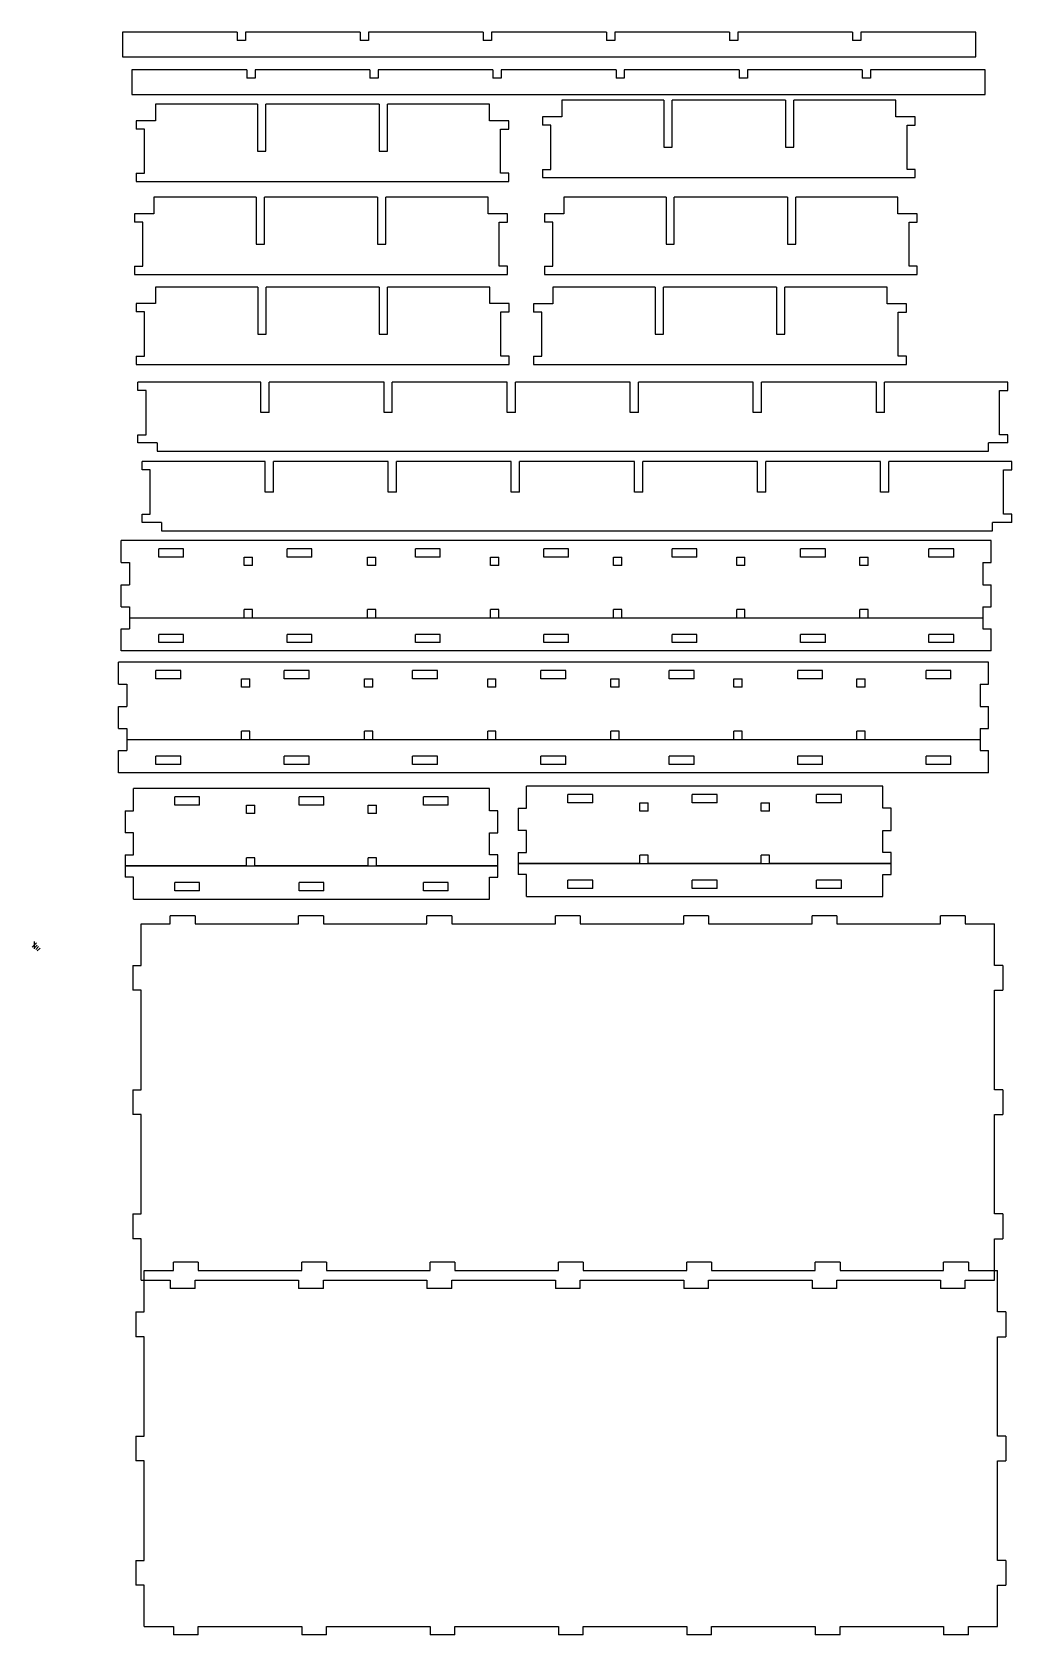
# Model space of a CAD drawing. Extents: x -1 to 378, y 50 to 669.
import ezdxf

# ---------------------------------------------------------------- set-up
doc = ezdxf.new("R2010")
doc.units = 0

msp = doc.modelspace()

# ---------------------------------------------------------------- linework, layer by layer
for p, q in [((34.0247, 669.436), (34.0247, 659.838)), ((78.3677, 669.436), (34.0247, 669.436)), ((78.3677, 669.436), (78.3677, 666.239)), ((81.5675, 669.436), (81.5675, 666.239)), ((125.911, 669.436), (81.5675, 669.436)), ((125.911, 669.436), (125.911, 666.239)), ((129.11, 669.436), (129.11, 666.239)), ((173.453, 669.436), (129.11, 669.436)), ((173.453, 669.436), (173.453, 666.239)), ((176.653, 669.436), (176.653, 666.239)), ((220.996, 669.436), (176.653, 669.436)), ((220.996, 669.436), (220.996, 666.239)), ((224.196, 669.436), (224.196, 666.239)), ((268.539, 669.436), (224.196, 669.436)), ((268.539, 669.436), (268.539, 666.239)), ((271.739, 669.436), (271.739, 666.239)), ((316.083, 669.436), (271.739, 669.436)), ((316.083, 669.436), (316.083, 666.239)), ((319.281, 669.436), (319.281, 666.239)), ((363.623, 669.436), (319.281, 669.436)), ((363.623, 659.838), (363.623, 669.436)), ((81.5675, 666.239), (78.3677, 666.239)), ((129.11, 666.239), (125.911, 666.239)), ((176.653, 666.239), (173.453, 666.239)), ((224.196, 666.239), (220.996, 666.239)), ((271.739, 666.239), (268.539, 666.239)), ((319.281, 666.239), (316.083, 666.239)), ((34.0247, 659.838), (363.623, 659.838)), ((37.7325, 654.854), (37.7325, 645.256)), ((82.0752, 654.854), (37.7325, 654.854)), ((82.0752, 654.854), (82.0752, 651.656)), ((85.2754, 651.656), (82.0752, 651.656)), ((85.2754, 654.854), (85.2754, 651.656)), ((129.618, 654.854), (85.2754, 654.854)), ((129.618, 654.854), (129.618, 651.656)), ((132.818, 651.656), (129.618, 651.656)), ((132.818, 654.854), (132.818, 651.656)), ((177.161, 654.854), (132.818, 654.854)), ((177.161, 654.854), (177.161, 651.656)), ((180.361, 651.656), (177.161, 651.656)), ((180.361, 654.854), (180.361, 651.656)), ((224.704, 654.854), (180.361, 654.854)), ((224.704, 654.854), (224.704, 651.656)), ((227.904, 651.656), (224.704, 651.656)), ((227.904, 654.854), (227.904, 651.656)), ((272.247, 654.854), (227.904, 654.854)), ((272.247, 654.854), (272.247, 651.656)), ((275.446, 651.656), (272.247, 651.656)), ((275.446, 654.854), (275.446, 651.656)), ((319.789, 654.854), (275.446, 654.854)), ((319.789, 654.854), (319.789, 651.656)), ((322.989, 651.656), (319.789, 651.656)), ((322.989, 654.854), (322.989, 651.656)), ((367.332, 654.854), (322.989, 654.854)), ((367.332, 645.256), (367.332, 654.854)), ((37.7325, 645.256), (367.332, 645.256)), ((46.7927, 641.584), (46.7927, 635.183)), ((86.2592, 641.584), (46.7927, 641.584)), ((86.2592, 641.584), (86.2592, 623.451)), ((89.4593, 623.451), (89.4593, 641.584)), ((133.193, 641.584), (89.4593, 641.584)), ((133.193, 641.584), (133.193, 623.451)), ((136.393, 623.451), (136.393, 641.584)), ((175.859, 641.584), (136.393, 641.584)), ((175.859, 635.183), (175.859, 641.584)), ((203.763, 643.077), (203.763, 636.679)), ((243.23, 643.077), (203.763, 643.077)), ((243.23, 643.077), (243.23, 624.944)), ((246.429, 624.944), (246.429, 643.077)), ((290.164, 643.077), (246.429, 643.077)), ((290.164, 643.077), (290.164, 624.944)), ((293.364, 624.944), (293.364, 643.077)), ((332.83, 643.077), (293.364, 643.077)), ((332.83, 636.679), (332.83, 643.077)), ((39.3259, 635.183), (39.3259, 631.986)), ((46.7927, 635.183), (39.3259, 635.183)), ((42.5261, 631.986), (39.3259, 631.986)), ((42.5261, 614.917), (42.5261, 631.986)), ((183.326, 635.183), (175.859, 635.183)), ((180.126, 631.986), (183.326, 631.986)), ((180.126, 614.917), (180.126, 631.986)), ((183.326, 631.986), (183.326, 635.183)), ((196.296, 636.679), (196.296, 633.478)), ((203.763, 636.679), (196.296, 636.679)), ((199.496, 633.478), (196.296, 633.478)), ((199.496, 616.41), (199.496, 633.478)), ((340.295, 636.679), (332.83, 636.679)), ((337.097, 633.478), (340.295, 633.478)), ((337.097, 616.41), (337.097, 633.478)), ((340.295, 633.478), (340.295, 636.679)), ((86.2592, 623.451), (89.4593, 623.451)), ((133.193, 623.451), (136.393, 623.451)), ((243.23, 624.944), (246.429, 624.944)), ((290.164, 624.944), (293.364, 624.944)), ((39.3259, 614.917), (39.3259, 611.716)), ((39.3259, 614.917), (42.5261, 614.917)), ((183.326, 614.917), (180.126, 614.917)), ((183.326, 611.716), (183.326, 614.917)), ((196.296, 616.41), (196.296, 613.212)), ((196.296, 616.41), (199.496, 616.41)), ((196.296, 613.212), (340.295, 613.212)), ((340.295, 616.41), (337.097, 616.41)), ((340.295, 613.212), (340.295, 616.41)), ((39.3259, 611.716), (183.326, 611.716)), ((46.2034, 605.657), (46.2034, 599.256)), ((85.6702, 605.657), (46.2034, 605.657)), ((85.6702, 605.657), (85.6702, 587.524)), ((88.87, 587.524), (88.87, 605.657)), ((132.603, 605.657), (88.87, 605.657)), ((132.603, 605.657), (132.603, 587.524)), ((135.803, 587.524), (135.803, 605.657)), ((175.27, 605.657), (135.803, 605.657)), ((175.27, 599.256), (175.27, 605.657)), ((204.545, 605.657), (204.545, 599.256)), ((244.011, 605.657), (204.545, 605.657)), ((244.011, 605.657), (244.011, 587.524)), ((247.211, 587.524), (247.211, 605.657)), ((290.945, 605.657), (247.211, 605.657)), ((290.945, 605.657), (290.945, 587.524)), ((294.146, 587.524), (294.146, 605.657)), ((333.612, 605.657), (294.146, 605.657)), ((333.612, 599.256), (333.612, 605.657)), ((38.7367, 599.256), (38.7367, 596.058)), ((46.2034, 599.256), (38.7367, 599.256)), ((41.9368, 596.058), (38.7367, 596.058)), ((41.9368, 578.991), (41.9368, 596.058)), ((182.737, 599.256), (175.27, 599.256)), ((179.537, 596.058), (182.737, 596.058)), ((179.537, 578.991), (179.537, 596.058)), ((182.737, 596.058), (182.737, 599.256)), ((197.078, 599.256), (197.078, 596.058)), ((204.545, 599.256), (197.078, 599.256)), ((200.278, 596.058), (197.078, 596.058)), ((200.278, 578.991), (200.278, 596.058)), ((341.077, 599.256), (333.612, 599.256)), ((337.879, 596.058), (341.077, 596.058)), ((337.879, 578.991), (337.879, 596.058)), ((341.077, 596.058), (341.077, 599.256)), ((85.6702, 587.524), (88.87, 587.524)), ((132.603, 587.524), (135.803, 587.524)), ((244.011, 587.524), (247.211, 587.524)), ((290.945, 587.524), (294.146, 587.524)), ((38.7367, 578.991), (38.7367, 575.791)), ((38.7367, 578.991), (41.9368, 578.991)), ((38.7367, 575.791), (182.737, 575.791)), ((182.737, 578.991), (179.537, 578.991)), ((182.737, 575.791), (182.737, 578.991)), ((197.078, 578.991), (197.078, 575.791)), ((197.078, 578.991), (200.278, 578.991)), ((197.078, 575.791), (341.077, 575.791)), ((341.077, 578.991), (337.879, 578.991)), ((341.077, 575.791), (341.077, 578.991)), ((46.8743, 570.95), (46.8743, 564.55)), ((86.3407, 570.95), (46.8743, 570.95)), ((86.3407, 570.95), (86.3407, 552.817)), ((89.5409, 552.817), (89.5409, 570.95)), ((133.274, 570.95), (89.5409, 570.95)), ((133.274, 570.95), (133.274, 552.817)), ((136.474, 552.817), (136.474, 570.95)), ((175.941, 570.95), (136.474, 570.95)), ((175.941, 564.55), (175.941, 570.95)), ((200.339, 570.909), (200.339, 564.509)), ((239.805, 570.909), (200.339, 570.909)), ((239.805, 570.909), (239.805, 552.776)), ((243.006, 552.776), (243.006, 570.909)), ((286.738, 570.909), (243.006, 570.909)), ((286.738, 570.909), (286.738, 552.776)), ((289.938, 552.776), (289.938, 570.909)), ((329.407, 570.909), (289.938, 570.909)), ((329.407, 564.509), (329.407, 570.909)), ((39.4075, 564.55), (39.4075, 561.35)), ((46.8743, 564.55), (39.4075, 564.55)), ((183.407, 564.55), (175.941, 564.55)), ((183.407, 561.35), (183.407, 564.55)), ((192.872, 564.509), (192.872, 561.309)), ((200.339, 564.509), (192.872, 564.509)), ((336.871, 564.509), (329.407, 564.509)), ((336.871, 561.309), (336.871, 564.509)), ((42.6076, 561.35), (39.4075, 561.35)), ((42.6076, 544.283), (42.6076, 561.35)), ((180.207, 561.35), (183.407, 561.35)), ((180.207, 544.283), (180.207, 561.35)), ((196.072, 561.309), (192.872, 561.309)), ((196.072, 544.242), (196.072, 561.309)), ((333.671, 561.309), (336.871, 561.309)), ((333.671, 544.242), (333.671, 561.309)), ((86.3407, 552.817), (89.5409, 552.817)), ((133.274, 552.817), (136.474, 552.817)), ((239.805, 552.776), (243.006, 552.776)), ((286.738, 552.776), (289.938, 552.776)), ((39.4075, 544.283), (39.4075, 541.083)), ((39.4075, 544.283), (42.6076, 544.283)), ((39.4075, 541.083), (183.407, 541.083)), ((183.407, 544.283), (180.207, 544.283)), ((183.407, 541.083), (183.407, 544.283)), ((192.872, 544.242), (192.872, 541.043)), ((192.872, 544.242), (196.072, 544.242)), ((192.872, 541.043), (336.871, 541.043)), ((336.871, 544.242), (333.671, 544.242)), ((336.871, 541.043), (336.871, 544.242)), ((40.0036, 531), (40.0036, 534.2)), ((87.5464, 534.2), (40.0036, 534.2)), ((87.5464, 522.467), (87.5464, 534.2)), ((90.7465, 522.467), (90.7465, 534.2)), ((135.089, 534.2), (90.7465, 534.2)), ((135.089, 522.467), (135.089, 534.2)), ((138.289, 522.467), (138.289, 534.2)), ((182.632, 534.2), (138.289, 534.2)), ((182.632, 522.467), (182.632, 534.2)), ((185.832, 522.467), (185.832, 534.2)), ((230.175, 534.2), (185.832, 534.2)), ((230.175, 522.467), (230.175, 534.2)), ((233.375, 522.467), (233.375, 534.2)), ((277.718, 534.2), (233.375, 534.2)), ((277.718, 522.467), (277.718, 534.2)), ((325.261, 534.2), (280.918, 534.2)), ((280.918, 522.467), (280.918, 534.2)), ((325.261, 522.467), (325.261, 534.2)), ((328.461, 522.467), (328.461, 534.2)), ((376.004, 534.2), (328.461, 534.2)), ((376.004, 531), (376.004, 534.2)), ((43.2037, 531), (40.0036, 531)), ((43.2037, 513.933), (43.2037, 531)), ((372.804, 531), (376.004, 531)), ((372.804, 513.933), (372.804, 531)), ((90.7465, 522.467), (87.5464, 522.467)), ((138.289, 522.467), (135.089, 522.467)), ((185.832, 522.467), (182.632, 522.467)), ((233.375, 522.467), (230.175, 522.467)), ((280.918, 522.467), (277.718, 522.467)), ((328.461, 522.467), (325.261, 522.467)), ((40.0036, 510.733), (40.0036, 513.933)), ((40.0036, 513.933), (43.2037, 513.933)), ((376.004, 513.933), (372.804, 513.933)), ((376.004, 510.733), (376.004, 513.933)), ((47.4703, 510.733), (40.0036, 510.733)), ((47.4703, 510.733), (47.4703, 507.533)), ((376.004, 510.733), (368.537, 510.733)), ((368.537, 507.533), (368.537, 510.733)), ((41.6232, 500.312), (41.6232, 503.512)), ((89.1661, 503.512), (41.6232, 503.512)), ((47.4703, 507.533), (368.537, 507.533)), ((89.1661, 491.779), (89.1661, 503.512)), ((92.3662, 491.779), (92.3662, 503.512)), ((136.709, 503.512), (92.3662, 503.512)), ((136.709, 491.779), (136.709, 503.512)), ((139.909, 491.779), (139.909, 503.512)), ((184.252, 503.512), (139.909, 503.512)), ((184.252, 491.779), (184.252, 503.512)), ((187.452, 491.779), (187.452, 503.512)), ((231.795, 503.512), (187.452, 503.512)), ((231.795, 491.779), (231.795, 503.512)), ((234.995, 491.779), (234.995, 503.512)), ((279.337, 503.512), (234.995, 503.512)), ((279.337, 491.779), (279.337, 503.512)), ((326.881, 503.512), (282.538, 503.512)), ((282.538, 491.779), (282.538, 503.512)), ((326.881, 491.779), (326.881, 503.512)), ((330.081, 491.779), (330.081, 503.512)), ((377.624, 503.512), (330.081, 503.512)), ((377.624, 500.312), (377.624, 503.512)), ((44.8233, 500.312), (41.6232, 500.312)), ((44.8233, 483.246), (44.8233, 500.312)), ((374.424, 500.312), (377.624, 500.312)), ((374.424, 483.246), (374.424, 500.312)), ((92.3662, 491.779), (89.1661, 491.779)), ((139.909, 491.779), (136.709, 491.779)), ((187.452, 491.779), (184.252, 491.779)), ((234.995, 491.779), (231.795, 491.779)), ((282.538, 491.779), (279.337, 491.779)), ((330.081, 491.779), (326.881, 491.779)), ((41.6232, 480.046), (41.6232, 483.246)), ((41.6232, 483.246), (44.8233, 483.246)), ((377.624, 483.246), (374.424, 483.246)), ((377.624, 480.046), (377.624, 483.246)), ((49.09, 480.046), (41.6232, 480.046)), ((49.09, 480.046), (49.09, 476.846)), ((49.09, 476.846), (370.157, 476.846)), ((377.624, 480.046), (370.157, 480.046)), ((370.157, 476.846), (370.157, 480.046)), ((33.5997, 464.535), (33.5997, 473.068)), ((369.598, 473.068), (33.5997, 473.068)), ((369.598, 464.535), (369.598, 473.068)), ((33.5997, 464.535), (36.7995, 464.535)), ((36.7995, 464.535), (36.7995, 456.001)), ((48.0664, 466.668), (48.0664, 469.868)), ((57.6661, 469.868), (48.0664, 469.868)), ((57.6661, 466.668), (48.0664, 466.668)), ((57.6661, 466.668), (57.6661, 469.868)), ((81.1425, 466.668), (84.3423, 466.668)), ((81.1425, 463.468), (81.1425, 466.668)), ((84.3423, 463.468), (84.3423, 466.668)), ((107.244, 469.868), (97.644, 469.868)), ((97.644, 466.668), (97.644, 469.868)), ((107.244, 466.668), (97.644, 466.668)), ((107.244, 466.668), (107.244, 469.868)), ((128.685, 463.468), (128.685, 466.668)), ((128.685, 466.668), (131.885, 466.668)), ((131.885, 463.468), (131.885, 466.668)), ((156.822, 469.868), (147.222, 469.868)), ((147.222, 466.668), (147.222, 469.868)), ((156.822, 466.668), (147.222, 466.668)), ((156.822, 466.668), (156.822, 469.868)), ((176.228, 466.668), (179.428, 466.668)), ((176.228, 463.468), (176.228, 466.668)), ((179.428, 463.468), (179.428, 466.668)), ((196.799, 466.668), (196.799, 469.868)), ((206.399, 469.868), (196.799, 469.868)), ((206.399, 466.668), (196.799, 466.668)), ((206.399, 466.668), (206.399, 469.868)), ((223.771, 463.468), (223.771, 466.668)), ((223.771, 466.668), (226.971, 466.668)), ((226.971, 463.468), (226.971, 466.668)), ((246.377, 466.668), (246.377, 469.868)), ((255.977, 469.868), (246.377, 469.868)), ((255.977, 466.668), (246.377, 466.668)), ((255.977, 466.668), (255.977, 469.868)), ((271.314, 466.668), (274.514, 466.668)), ((271.314, 463.468), (271.314, 466.668)), ((274.514, 463.468), (274.514, 466.668)), ((305.556, 469.868), (295.955, 469.868)), ((295.955, 466.668), (295.955, 469.868)), ((305.556, 466.668), (295.955, 466.668)), ((305.556, 466.668), (305.556, 469.868)), ((318.857, 466.668), (322.058, 466.668)), ((318.857, 463.468), (318.857, 466.668)), ((322.058, 463.468), (322.058, 466.668)), ((345.533, 466.668), (345.533, 469.868)), ((355.134, 469.868), (345.533, 469.868)), ((355.134, 466.668), (345.533, 466.668)), ((355.134, 466.668), (355.134, 469.868)), ((366.4, 464.535), (369.598, 464.535)), ((366.4, 464.535), (366.4, 456.001)), ((84.3423, 463.468), (81.1425, 463.468)), ((131.885, 463.468), (128.685, 463.468)), ((179.428, 463.468), (176.228, 463.468)), ((226.971, 463.468), (223.771, 463.468)), ((274.514, 463.468), (271.314, 463.468)), ((322.058, 463.468), (318.857, 463.468)), ((33.5997, 447.468), (33.5997, 456.001)), ((33.5997, 456.001), (36.7995, 456.001)), ((366.4, 456.001), (369.598, 456.001)), ((369.598, 447.468), (369.598, 456.001)), ((33.5997, 447.468), (36.7995, 447.468)), ((36.7995, 447.468), (36.7995, 443.202)), ((84.3423, 446.402), (81.1425, 446.402)), ((81.1425, 443.202), (81.1425, 446.402)), ((84.3423, 443.202), (84.3423, 446.402)), ((131.885, 446.402), (128.685, 446.402)), ((128.685, 443.202), (128.685, 446.402)), ((131.885, 443.202), (131.885, 446.402)), ((179.428, 446.402), (176.228, 446.402)), ((176.228, 443.202), (176.228, 446.402)), ((179.428, 443.202), (179.428, 446.402)), ((223.771, 443.202), (223.771, 446.402)), ((226.971, 446.402), (223.771, 446.402)), ((226.971, 443.202), (226.971, 446.402)), ((271.314, 443.202), (271.314, 446.402)), ((274.514, 446.402), (271.314, 446.402)), ((274.514, 443.202), (274.514, 446.402)), ((322.058, 446.402), (318.857, 446.402)), ((318.857, 443.202), (318.857, 446.402)), ((322.058, 443.202), (322.058, 446.402)), ((366.4, 447.468), (369.598, 447.468)), ((366.4, 447.468), (366.4, 443.202)), ((36.7995, 443.202), (36.7995, 438.935)), ((36.7995, 443.202), (366.4, 443.202)), ((36.7995, 443.202), (81.1425, 443.202)), ((84.3423, 443.202), (128.685, 443.202)), ((131.885, 443.202), (176.228, 443.202)), ((179.428, 443.202), (223.771, 443.202)), ((226.971, 443.202), (271.314, 443.202)), ((274.514, 443.202), (318.857, 443.202)), ((322.058, 443.202), (366.4, 443.202)), ((366.4, 443.202), (366.4, 438.935)), ((33.5997, 430.402), (33.5997, 438.935)), ((33.5997, 438.935), (36.7995, 438.935)), ((48.0664, 433.602), (48.0664, 436.802)), ((57.6661, 436.802), (48.0664, 436.802)), ((57.6661, 433.602), (48.0664, 433.602)), ((57.6661, 433.602), (57.6661, 436.802)), ((107.244, 436.802), (97.644, 436.802)), ((97.644, 433.602), (97.644, 436.802)), ((107.244, 433.602), (97.644, 433.602)), ((107.244, 433.602), (107.244, 436.802)), ((156.822, 436.802), (147.222, 436.802)), ((147.222, 433.602), (147.222, 436.802)), ((156.822, 433.602), (147.222, 433.602)), ((156.822, 433.602), (156.822, 436.802)), ((206.399, 436.802), (196.799, 436.802)), ((196.799, 433.602), (196.799, 436.802)), ((206.399, 433.602), (196.799, 433.602)), ((206.399, 433.602), (206.399, 436.802)), ((255.977, 436.802), (246.377, 436.802)), ((246.377, 433.602), (246.377, 436.802)), ((255.977, 433.602), (246.377, 433.602)), ((255.977, 433.602), (255.977, 436.802)), ((305.556, 436.802), (295.955, 436.802)), ((295.955, 433.602), (295.955, 436.802)), ((305.556, 433.602), (295.955, 433.602)), ((305.556, 433.602), (305.556, 436.802)), ((355.134, 436.802), (345.533, 436.802)), ((345.533, 433.602), (345.533, 436.802)), ((355.134, 433.602), (345.533, 433.602)), ((355.134, 433.602), (355.134, 436.802)), ((366.4, 438.935), (369.598, 438.935)), ((369.598, 430.402), (369.598, 438.935)), ((369.598, 430.402), (33.5997, 430.402)), ((32.5083, 417.517), (32.5083, 426.05)), ((368.509, 426.05), (32.5083, 426.05)), ((46.975, 419.65), (46.975, 422.85)), ((56.5751, 422.85), (46.975, 422.85)), ((56.5751, 419.65), (56.5751, 422.85)), ((106.153, 422.85), (96.5527, 422.85)), ((96.5527, 419.65), (96.5527, 422.85)), ((106.153, 419.65), (106.153, 422.85)), ((155.73, 422.85), (146.13, 422.85)), ((146.13, 419.65), (146.13, 422.85)), ((155.73, 419.65), (155.73, 422.85)), ((195.708, 419.65), (195.708, 422.85)), ((205.308, 422.85), (195.708, 422.85)), ((205.308, 419.65), (205.308, 422.85)), ((245.286, 419.65), (245.286, 422.85)), ((254.886, 422.85), (245.286, 422.85)), ((254.886, 419.65), (254.886, 422.85)), ((304.464, 422.85), (294.863, 422.85)), ((294.863, 419.65), (294.863, 422.85)), ((304.464, 419.65), (304.464, 422.85)), ((344.441, 419.65), (344.441, 422.85)), ((354.042, 422.85), (344.441, 422.85)), ((354.042, 419.65), (354.042, 422.85)), ((368.509, 417.517), (368.509, 426.05)), ((32.5083, 417.517), (35.7084, 417.517)), ((35.7084, 417.517), (35.7084, 408.983)), ((56.5751, 419.65), (46.975, 419.65)), ((80.0511, 419.65), (83.2513, 419.65)), ((80.0511, 416.45), (80.0511, 419.65)), ((83.2513, 416.45), (80.0511, 416.45)), ((83.2513, 416.45), (83.2513, 419.65)), ((106.153, 419.65), (96.5527, 419.65)), ((127.594, 416.45), (127.594, 419.65)), ((127.594, 419.65), (130.794, 419.65)), ((130.794, 416.45), (127.594, 416.45)), ((130.794, 416.45), (130.794, 419.65)), ((155.73, 419.65), (146.13, 419.65)), ((175.137, 419.65), (178.337, 419.65)), ((175.137, 416.45), (175.137, 419.65)), ((178.337, 416.45), (175.137, 416.45)), ((178.337, 416.45), (178.337, 419.65)), ((205.308, 419.65), (195.708, 419.65)), ((222.68, 416.45), (222.68, 419.65)), ((222.68, 419.65), (225.879, 419.65)), ((225.879, 416.45), (222.68, 416.45)), ((225.879, 416.45), (225.879, 419.65)), ((254.886, 419.65), (245.286, 419.65)), ((270.222, 419.65), (273.422, 419.65)), ((270.222, 416.45), (270.222, 419.65)), ((273.422, 416.45), (270.222, 416.45)), ((273.422, 416.45), (273.422, 419.65)), ((304.464, 419.65), (294.863, 419.65)), ((317.765, 419.65), (320.965, 419.65)), ((317.765, 416.45), (317.765, 419.65)), ((320.965, 416.45), (317.765, 416.45)), ((320.965, 416.45), (320.965, 419.65)), ((354.042, 419.65), (344.441, 419.65)), ((365.308, 417.517), (368.509, 417.517)), ((365.308, 417.517), (365.308, 408.983)), ((32.5083, 400.45), (32.5083, 408.983)), ((32.5083, 408.983), (35.7084, 408.983)), ((365.308, 408.983), (368.509, 408.983)), ((368.509, 400.45), (368.509, 408.983)), ((32.5083, 400.45), (35.7084, 400.45)), ((35.7084, 400.45), (35.7084, 396.183)), ((83.2513, 399.383), (80.0511, 399.383)), ((80.0511, 396.183), (80.0511, 399.383)), ((83.2513, 396.183), (83.2513, 399.383)), ((130.794, 399.383), (127.594, 399.383)), ((127.594, 396.183), (127.594, 399.383)), ((130.794, 396.183), (130.794, 399.383)), ((178.337, 399.383), (175.137, 399.383)), ((175.137, 396.183), (175.137, 399.383)), ((178.337, 396.183), (178.337, 399.383)), ((222.68, 396.183), (222.68, 399.383)), ((225.879, 399.383), (222.68, 399.383)), ((225.879, 396.183), (225.879, 399.383)), ((270.222, 396.183), (270.222, 399.383)), ((273.422, 399.383), (270.222, 399.383)), ((273.422, 396.183), (273.422, 399.383)), ((320.965, 399.383), (317.765, 399.383)), ((317.765, 396.183), (317.765, 399.383)), ((320.965, 396.183), (320.965, 399.383)), ((365.308, 400.45), (368.509, 400.45)), ((365.308, 400.45), (365.308, 396.183)), ((32.5083, 383.383), (32.5083, 391.917)), ((32.5083, 391.917), (35.7084, 391.917)), ((35.7084, 396.183), (35.7084, 391.917)), ((35.7084, 396.183), (365.308, 396.183)), ((35.7084, 396.183), (80.0511, 396.183)), ((83.2513, 396.183), (127.594, 396.183)), ((130.794, 396.183), (175.137, 396.183)), ((178.337, 396.183), (222.68, 396.183)), ((225.879, 396.183), (270.222, 396.183)), ((273.422, 396.183), (317.765, 396.183)), ((320.965, 396.183), (365.308, 396.183)), ((365.308, 396.183), (365.308, 391.917)), ((365.308, 391.917), (368.509, 391.917)), ((368.509, 383.383), (368.509, 391.917)), ((46.975, 386.583), (46.975, 389.783)), ((56.5751, 389.783), (46.975, 389.783)), ((56.5751, 386.583), (46.975, 386.583)), ((56.5751, 386.583), (56.5751, 389.783)), ((106.153, 389.783), (96.5527, 389.783)), ((96.5527, 386.583), (96.5527, 389.783)), ((106.153, 386.583), (96.5527, 386.583)), ((106.153, 386.583), (106.153, 389.783)), ((155.73, 389.783), (146.13, 389.783)), ((146.13, 386.583), (146.13, 389.783)), ((155.73, 386.583), (146.13, 386.583)), ((155.73, 386.583), (155.73, 389.783)), ((205.308, 389.783), (195.708, 389.783)), ((195.708, 386.583), (195.708, 389.783)), ((205.308, 386.583), (195.708, 386.583)), ((205.308, 386.583), (205.308, 389.783)), ((254.886, 389.783), (245.286, 389.783)), ((245.286, 386.583), (245.286, 389.783)), ((254.886, 386.583), (245.286, 386.583)), ((254.886, 386.583), (254.886, 389.783)), ((304.464, 389.783), (294.863, 389.783)), ((294.863, 386.583), (294.863, 389.783)), ((304.464, 386.583), (294.863, 386.583)), ((304.464, 386.583), (304.464, 389.783)), ((354.042, 389.783), (344.441, 389.783)), ((344.441, 386.583), (344.441, 389.783)), ((354.042, 386.583), (344.441, 386.583)), ((354.042, 386.583), (354.042, 389.783)), ((368.509, 383.383), (32.5083, 383.383)), ((190.129, 369.637), (190.129, 378.171)), ((327.73, 378.171), (190.129, 378.171)), ((327.73, 369.637), (327.73, 378.171)), ((38.2891, 368.694), (38.2891, 377.227)), ((175.889, 377.227), (38.2891, 377.227)), ((63.8891, 374.027), (54.2891, 374.027)), ((54.2891, 370.827), (54.2891, 374.027)), ((63.8891, 370.827), (63.8891, 374.027)), ((102.289, 370.827), (102.289, 374.027)), ((111.889, 374.027), (102.289, 374.027)), ((111.889, 370.827), (111.889, 374.027)), ((159.889, 374.027), (150.289, 374.027)), ((150.289, 370.827), (150.289, 374.027)), ((159.889, 370.827), (159.889, 374.027)), ((175.889, 368.694), (175.889, 377.227)), ((215.729, 374.971), (206.129, 374.971)), ((206.129, 371.771), (206.129, 374.971)), ((215.729, 371.771), (206.129, 371.771)), ((215.729, 371.771), (215.729, 374.971)), ((233.862, 371.771), (237.063, 371.771)), ((233.862, 368.571), (233.862, 371.771)), ((237.063, 368.571), (237.063, 371.771)), ((254.129, 371.771), (254.129, 374.971)), ((263.729, 374.971), (254.129, 374.971)), ((263.729, 371.771), (254.129, 371.771)), ((263.729, 371.771), (263.729, 374.971)), ((280.796, 371.771), (283.994, 371.771)), ((280.796, 368.571), (280.796, 371.771)), ((283.994, 368.571), (283.994, 371.771)), ((311.728, 374.971), (302.13, 374.971)), ((302.13, 371.771), (302.13, 374.971)), ((311.728, 371.771), (302.13, 371.771)), ((311.728, 371.771), (311.728, 374.971)), ((35.0889, 368.694), (35.0889, 360.16)), ((35.0889, 368.694), (38.2891, 368.694)), ((63.8891, 370.827), (54.2891, 370.827)), ((82.0225, 370.827), (85.2223, 370.827)), ((82.0225, 367.627), (82.0225, 370.827)), ((85.2223, 367.627), (82.0225, 367.627)), ((85.2223, 367.627), (85.2223, 370.827)), ((111.889, 370.827), (102.289, 370.827)), ((128.956, 370.827), (132.156, 370.827)), ((128.956, 367.627), (128.956, 370.827)), ((132.156, 367.627), (128.956, 367.627)), ((132.156, 367.627), (132.156, 370.827)), ((159.889, 370.827), (150.289, 370.827)), ((179.089, 368.694), (175.889, 368.694)), ((179.089, 360.16), (179.089, 368.694)), ((186.929, 369.637), (186.929, 361.104)), ((186.929, 369.637), (190.129, 369.637)), ((237.063, 368.571), (233.862, 368.571)), ((283.994, 368.571), (280.796, 368.571)), ((330.928, 369.637), (327.73, 369.637)), ((330.928, 361.104), (330.928, 369.637)), ((38.2891, 360.16), (35.0889, 360.16)), ((38.2891, 351.627), (38.2891, 360.16)), ((175.889, 351.627), (175.889, 360.16)), ((175.889, 360.16), (179.089, 360.16)), ((190.129, 361.104), (186.929, 361.104)), ((190.129, 352.571), (190.129, 361.104)), ((327.73, 352.571), (327.73, 361.104)), ((327.73, 361.104), (330.928, 361.104)), ((35.0889, 351.627), (38.2891, 351.627)), ((35.0889, 351.627), (35.0889, 347.36)), ((35.0889, 347.36), (35.0889, 343.094)), ((35.0889, 347.36), (179.089, 347.36)), ((82.0225, 347.36), (35.0889, 347.36)), ((82.0225, 347.36), (82.0225, 350.56)), ((85.2223, 350.56), (82.0225, 350.56)), ((85.2223, 347.36), (85.2223, 350.56)), ((128.956, 347.36), (85.2223, 347.36)), ((132.156, 350.56), (128.956, 350.56)), ((128.956, 347.36), (128.956, 350.56)), ((132.156, 347.36), (132.156, 350.56)), ((179.089, 347.36), (132.156, 347.36)), ((179.089, 351.627), (175.889, 351.627)), ((179.089, 347.36), (179.089, 351.627)), ((179.089, 343.094), (179.089, 347.36)), ((186.929, 352.571), (190.129, 352.571)), ((186.929, 352.571), (186.929, 348.304)), ((186.929, 348.304), (186.929, 344.037)), ((186.929, 348.304), (330.928, 348.304)), ((233.862, 348.304), (186.929, 348.304)), ((233.862, 348.304), (233.862, 351.504)), ((237.063, 351.504), (233.862, 351.504)), ((237.063, 348.304), (237.063, 351.504)), ((280.796, 348.304), (237.063, 348.304)), ((283.994, 351.504), (280.796, 351.504)), ((280.796, 348.304), (280.796, 351.504)), ((283.994, 348.304), (283.994, 351.504)), ((330.928, 348.304), (283.994, 348.304)), ((330.928, 352.571), (327.73, 352.571)), ((330.928, 348.304), (330.928, 352.571)), ((330.928, 344.037), (330.928, 348.304)), ((38.2891, 343.094), (35.0889, 343.094)), ((38.2891, 334.56), (38.2891, 343.094)), ((54.2891, 337.76), (54.2891, 340.96)), ((63.8891, 340.96), (54.2891, 340.96)), ((63.8891, 337.76), (63.8891, 340.96)), ((102.289, 337.76), (102.289, 340.96)), ((111.889, 340.96), (102.289, 340.96)), ((111.889, 337.76), (111.889, 340.96)), ((159.889, 340.96), (150.289, 340.96)), ((150.289, 337.76), (150.289, 340.96)), ((159.889, 337.76), (159.889, 340.96)), ((175.889, 334.56), (175.889, 343.094)), ((175.889, 343.094), (179.089, 343.094)), ((190.129, 344.037), (186.929, 344.037)), ((190.129, 335.504), (190.129, 344.037)), ((206.129, 338.704), (206.129, 341.904)), ((215.729, 341.904), (206.129, 341.904)), ((215.729, 338.704), (215.729, 341.904)), ((254.129, 338.704), (254.129, 341.904)), ((263.729, 341.904), (254.129, 341.904)), ((263.729, 338.704), (263.729, 341.904)), ((311.728, 341.904), (302.13, 341.904)), ((302.13, 338.704), (302.13, 341.904)), ((311.728, 338.704), (311.728, 341.904)), ((327.73, 335.504), (327.73, 344.037)), ((327.73, 344.037), (330.928, 344.037)), ((38.2891, 334.56), (175.889, 334.56)), ((63.8891, 337.76), (54.2891, 337.76)), ((111.889, 337.76), (102.289, 337.76)), ((159.889, 337.76), (150.289, 337.76)), ((190.129, 335.504), (327.73, 335.504)), ((215.729, 338.704), (206.129, 338.704)), ((263.729, 338.704), (254.129, 338.704)), ((311.728, 338.704), (302.13, 338.704)), ((52.5382, 324.952), (52.5382, 328.152)), ((62.1382, 328.152), (52.5382, 328.152)), ((62.1382, 328.152), (62.1382, 324.952)), ((102.116, 324.952), (102.116, 328.152)), ((111.716, 328.152), (102.116, 328.152)), ((111.716, 328.152), (111.716, 324.952)), ((151.694, 324.952), (151.694, 328.152)), ((161.294, 328.152), (151.694, 328.152)), ((161.294, 328.152), (161.294, 324.952)), ((201.271, 324.952), (201.271, 328.152)), ((210.871, 328.152), (201.271, 328.152)), ((210.871, 328.152), (210.871, 324.952)), ((250.849, 324.952), (250.849, 328.152)), ((260.449, 328.152), (250.849, 328.152)), ((260.449, 328.152), (260.449, 324.952)), ((300.428, 324.952), (300.428, 328.152)), ((310.027, 328.152), (300.428, 328.152)), ((310.027, 328.152), (310.027, 324.952)), ((350.006, 324.952), (350.006, 328.152)), ((359.604, 328.152), (350.006, 328.152)), ((359.604, 328.152), (359.604, 324.952)), ((41.2716, 308.952), (41.2716, 324.952)), ((41.2716, 324.952), (52.5382, 324.952)), ((62.1382, 324.952), (102.116, 324.952)), ((111.716, 324.952), (151.694, 324.952)), ((161.294, 324.952), (201.271, 324.952)), ((210.871, 324.952), (250.849, 324.952)), ((260.449, 324.952), (300.428, 324.952)), ((310.027, 324.952), (350.006, 324.952)), ((359.604, 324.952), (370.871, 324.952)), ((370.871, 308.952), (370.871, 324.952)), ((38.0717, 308.952), (38.0717, 299.352)), ((38.0717, 308.952), (41.2716, 308.952)), ((374.071, 308.952), (370.871, 308.952)), ((374.071, 308.952), (374.071, 299.352)), ((41.2716, 299.352), (38.0717, 299.352)), ((41.2716, 260.952), (41.2716, 299.352)), ((370.871, 299.352), (374.071, 299.352)), ((370.871, 260.952), (370.871, 299.352)), ((38.0717, 260.952), (38.0717, 251.352)), ((38.0717, 260.952), (41.2716, 260.952)), ((374.071, 260.952), (370.871, 260.952)), ((374.071, 260.952), (374.071, 251.352)), ((41.2716, 251.352), (38.0717, 251.352)), ((41.2716, 212.952), (41.2716, 251.352)), ((370.871, 251.352), (374.071, 251.352)), ((370.871, 212.952), (370.871, 251.352)), ((38.0717, 212.952), (38.0717, 203.352)), ((38.0717, 212.952), (41.2716, 212.952)), ((374.071, 212.952), (370.871, 212.952)), ((374.071, 212.952), (374.071, 203.352)), ((41.2716, 203.352), (38.0717, 203.352)), ((41.2716, 187.352), (41.2716, 203.352)), ((370.871, 203.352), (374.071, 203.352)), ((370.871, 187.352), (370.871, 203.352)), ((53.7337, 191.156), (53.7337, 194.356)), ((63.3337, 194.356), (53.7337, 194.356)), ((63.3337, 194.356), (63.3337, 191.156)), ((103.312, 191.156), (103.312, 194.356)), ((112.911, 194.356), (103.312, 194.356)), ((112.911, 194.356), (112.911, 191.156)), ((152.889, 191.156), (152.889, 194.356)), ((162.489, 194.356), (152.889, 194.356)), ((162.489, 194.356), (162.489, 191.156)), ((202.467, 191.156), (202.467, 194.356)), ((212.067, 194.356), (202.467, 194.356)), ((212.067, 194.356), (212.067, 191.156)), ((252.045, 191.156), (252.045, 194.356)), ((261.645, 194.356), (252.045, 194.356)), ((261.645, 194.356), (261.645, 191.156)), ((301.622, 191.156), (301.622, 194.356)), ((311.223, 194.356), (301.622, 194.356)), ((311.223, 194.356), (311.223, 191.156)), ((351.2, 191.156), (351.2, 194.356)), ((360.801, 194.356), (351.2, 194.356)), ((360.801, 194.356), (360.801, 191.156)), ((41.2716, 187.352), (52.5382, 187.352)), ((42.4671, 175.156), (42.4671, 191.156)), ((42.4671, 191.156), (53.7337, 191.156)), ((52.5382, 187.352), (52.5382, 184.152)), ((62.1382, 187.352), (102.116, 187.352)), ((62.1382, 184.152), (62.1382, 187.352)), ((63.3337, 191.156), (103.312, 191.156)), ((102.116, 187.352), (102.116, 184.152)), ((111.716, 187.352), (151.694, 187.352)), ((111.716, 184.152), (111.716, 187.352)), ((112.911, 191.156), (152.889, 191.156)), ((151.694, 187.352), (151.694, 184.152)), ((161.294, 187.352), (201.271, 187.352)), ((161.294, 184.152), (161.294, 187.352)), ((162.489, 191.156), (202.467, 191.156)), ((201.271, 187.352), (201.271, 184.152)), ((210.871, 187.352), (250.849, 187.352)), ((210.871, 184.152), (210.871, 187.352)), ((212.067, 191.156), (252.045, 191.156)), ((250.849, 187.352), (250.849, 184.152)), ((260.449, 187.352), (300.428, 187.352)), ((260.449, 184.152), (260.449, 187.352)), ((261.645, 191.156), (301.622, 191.156)), ((300.428, 187.352), (300.428, 184.152)), ((310.027, 187.352), (350.006, 187.352)), ((310.027, 184.152), (310.027, 187.352)), ((311.223, 191.156), (351.2, 191.156)), ((350.006, 187.352), (350.006, 184.152)), ((359.604, 187.352), (370.871, 187.352)), ((359.604, 184.152), (359.604, 187.352)), ((360.801, 191.156), (372.067, 191.156)), ((372.067, 175.156), (372.067, 191.156)), ((62.1382, 184.152), (52.5382, 184.152)), ((111.716, 184.152), (102.116, 184.152)), ((161.294, 184.152), (151.694, 184.152)), ((210.871, 184.152), (201.271, 184.152)), ((260.449, 184.152), (250.849, 184.152)), ((310.027, 184.152), (300.428, 184.152)), ((359.604, 184.152), (350.006, 184.152)), ((39.267, 175.156), (39.267, 165.556)), ((39.267, 175.156), (42.4671, 175.156)), ((375.268, 175.156), (372.067, 175.156)), ((375.268, 175.156), (375.268, 165.556)), ((42.4671, 165.556), (39.267, 165.556)), ((42.4671, 127.156), (42.4671, 165.556)), ((372.067, 165.556), (375.268, 165.556)), ((372.067, 127.156), (372.067, 165.556)), ((39.267, 127.156), (39.267, 117.556)), ((39.267, 127.156), (42.4671, 127.156)), ((375.268, 127.156), (372.067, 127.156)), ((375.268, 127.156), (375.268, 117.556)), ((42.4671, 117.556), (39.267, 117.556)), ((42.4671, 79.1564), (42.4671, 117.556)), ((372.067, 117.556), (375.268, 117.556)), ((372.067, 79.1564), (372.067, 117.556)), ((39.267, 79.1564), (39.267, 69.5566)), ((39.267, 79.1564), (42.4671, 79.1564)), ((375.268, 79.1564), (372.067, 79.1564)), ((375.268, 79.1564), (375.268, 69.5566)), ((42.4671, 69.5566), (39.267, 69.5566)), ((42.4671, 53.5566), (42.4671, 69.5566)), ((372.067, 69.5566), (375.268, 69.5566)), ((372.067, 53.5566), (372.067, 69.5566)), ((42.4671, 53.5566), (53.7337, 53.5566)), ((53.7337, 53.5566), (53.7337, 50.3565)), ((63.3337, 50.3565), (53.7337, 50.3565)), ((63.3337, 53.5566), (103.312, 53.5566)), ((63.3337, 50.3565), (63.3337, 53.5566)), ((103.312, 53.5566), (103.312, 50.3565)), ((112.911, 50.3565), (103.312, 50.3565)), ((112.911, 53.5566), (152.889, 53.5566)), ((112.911, 50.3565), (112.911, 53.5566)), ((152.889, 53.5566), (152.889, 50.3565)), ((162.489, 50.3565), (152.889, 50.3565)), ((162.489, 53.5566), (202.467, 53.5566)), ((162.489, 50.3565), (162.489, 53.5566)), ((202.467, 53.5566), (202.467, 50.3565)), ((212.067, 50.3565), (202.467, 50.3565)), ((212.067, 53.5566), (252.045, 53.5566)), ((212.067, 50.3565), (212.067, 53.5566)), ((252.045, 53.5566), (252.045, 50.3565)), ((261.645, 50.3565), (252.045, 50.3565)), ((261.645, 53.5566), (301.622, 53.5566)), ((261.645, 50.3565), (261.645, 53.5566)), ((301.622, 53.5566), (301.622, 50.3565)), ((311.223, 50.3565), (301.622, 50.3565)), ((311.223, 53.5566), (351.2, 53.5566)), ((311.223, 50.3565), (311.223, 53.5566)), ((351.2, 53.5566), (351.2, 50.3565)), ((360.801, 50.3565), (351.2, 50.3565)), ((360.801, 53.5566), (372.067, 53.5566)), ((360.801, 50.3565), (360.801, 53.5566))]:
    msp.add_line(p, q)
at = {"layer": 'Layer 1'}
for p, q in [((0.8467, 317.647), (-0.8467, 315.953)), ((0, 318.211), (0, 315.389)), ((1.1289, 316.8), (0, 315.6711)), ((1.6933, 316.236), (0.5644, 315.1071)), ((2.2578, 315.671), (1.1289, 314.5421))]:
    msp.add_line(p, q, dxfattribs=at)

doc.saveas('drawing.dxf')
